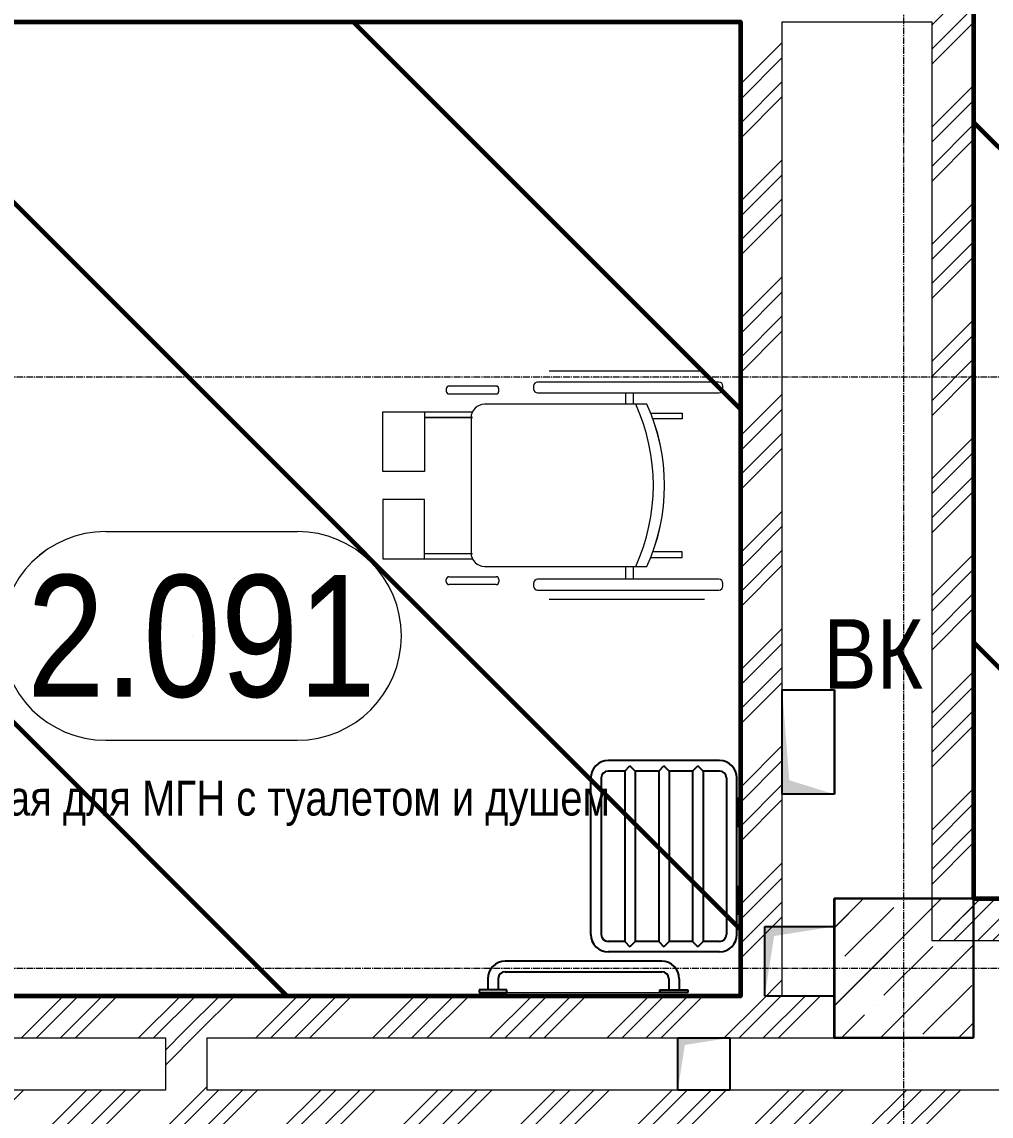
# Model space of a CAD drawing. Header units: millimetres. Extents: x 470010 to 1231400, y -134005 to 421770.
# Drawn here: x 694538 to 697324, y -10836 to -7691 of the extents above; entities that cross this region are included whole.
import ezdxf
from ezdxf.enums import TextEntityAlignment as Align

# ---------------------------------------------------------------- set-up
doc = ezdxf.new("R2010")
doc.units = ezdxf.units.MM
doc.linetypes.add('CENTER2', pattern=[28.575, 19.05, -3.175, 3.175, -3.175])
doc.linetypes.add('HIDDEN2', pattern=[4.7625, 3.175, -1.5875])
doc.layers.get('Defpoints').update_dxf_attribs({"color": 140})
for name, color, linetype, lineweight in [('0) шп потолок', 3, 'Continuous', 60), ('АР_Area', 5, 'Continuous', 5), ('АР_Колонны', 70, 'Continuous', 30), ('АР_Стены ЖБ', 7, 'Continuous', 35), ('АР_Стены кирпич', 32, 'Continuous', 20), ('АР_Штриховка', 8, 'Continuous', 0), ('ВК_Шахты', 5, 'Continuous', 9), ('Сантехника', 4, 'Continuous', 18)]:
    doc.layers.add(name, color=color, linetype=linetype, lineweight=lineweight)
doc.layers.add('АР_Делит', color=120, linetype='Continuous', lineweight=0, plot=False)
doc.layers.add('РД_Оси_100', color=7, linetype='Continuous', lineweight=0, true_color=0x525252)
doc.styles.add('style1', font='ARIALN.TTF')
pattern_1 = [(45, (602274.53, -216024.5), (-168.3798, 168.3798), []), (45, (602386.78, -216024.5), (-168.3798, 168.3798), [])]
pattern_2 = [(45, (602274.53, -216024.5), (-168.3798, 168.3798), []), (45, (602386.78, -216024.5), (-168.3798, 168.3798), [])]
pattern_3 = [(45, (-63444.08, -115658.25), (-168.3798, 168.3798), []), (45, (-63331.83, -115658.25), (-168.3798, 168.3798), [])]
pattern_4 = [(45, (-63444.08, -115658.25), (-168.3798, 168.3798), []), (45, (-63331.83, -115658.25), (-168.3798, 168.3798), [])]

# ---------------------------------------------------------------- blocks, each defined once
blk = doc.blocks.new('СОШ_2200_АР_ОСИ_М100_28.05.24')
at = {"layer": 'АР_Делит', "color": 251, "linetype": 'CENTER2', "true_color": 0x636466}
blk.add_line((-5954.958, 83200), (47367.08, 83200), dxfattribs=at)
at = {"layer": 'РД_Оси_100', "color": 251, "linetype": 'CENTER2', "true_color": 0x636466}
for p, q in [((24200, -6155), (24200, 139938.679)), ((-5954.958, 84900), (119910, 84900))]:
    blk.add_line(p, q, dxfattribs=at)
blk = doc.blocks.new('MOK-МаркаПом_овал_ареал')
for p, q in [((-2.75, 3), (2.75, 3)), ((-2.75, -3), (2.75, -3))]:
    blk.add_line(p, q)
for centre, radius, start, end in [((-2.75, 0), 3, 90, 270), ((2.75, 0), 3, 270, 90), ((-3.75, 0), 3.5, 0, 0.001)]:
    blk.add_arc(centre, radius, start, end)
at = {"color": 0, "style": 'style1'}
blk.add_attdef('АР-ПОМЕЩЕНИЕ:НОМЕР', text='', height=3.5, dxfattribs=at).set_placement((0, 0), align=Align.MIDDLE)
at = {"layer": 'Defpoints', "color": 2, "style": 'style1'}
blk.add_attdef('АР-ПОМЕЩЕНИЕ:НАИМЕНОВАНИЕ', text='', height=1, dxfattribs=at).set_placement((-0.094, -4.814), align=Align.MIDDLE)
blk = doc.blocks.new('A$C9108343f')
at = {"layer": 'АР_Штриховка', "linetype": 'Continuous', "lineweight": 0, "true_color": 0x000000}
h = blk.add_hatch(dxfattribs=at)
h.set_pattern_fill('ANSI32', color=18, scale=25, style=0)
h.set_pattern_definition(pattern_4)
h.paths.add_polyline_path([(31435, 90035), (31555, 90155), (31555, 92675), (31465, 92715), (31435, 92675)], flags=0)
h.paths.add_polyline_path([(31435, 92795), (31465, 92715), (31555, 92675), (31555, 93755), (31435, 93755)], flags=0)
h = blk.add_hatch(dxfattribs=at)
h.set_pattern_fill('ANSI32', color=18, scale=25, style=0)
h.set_pattern_definition([(45, (-63444.08, -115658.25), (-168.3798, 168.3798), []), (45, (-63331.83, -115658.25), (-168.3798, 168.3798), [])])
h.paths.add_polyline_path([(30885, 89875), (30965, 89845), (31005, 89875), (31005, 92675), (30965, 92705), (30885, 92675)], flags=0)
h = blk.add_hatch(dxfattribs=at)
h.set_pattern_fill('ANSI32', color=18, scale=25, style=0)
h.set_pattern_definition(pattern_3)
h.paths.add_polyline_path([(34555, 90035), (34555, 90155), (34355, 90155), (34275, 90125), (34235, 90035)], flags=0)
h.paths.add_polyline_path([(34235, 90035), (34275, 90125), (34235, 90155), (31965, 90155), (31925, 90065), (31965, 90035)], flags=0)
h.paths.add_polyline_path([(31845, 90035), (31925, 90065), (31965, 90155), (31555, 90155), (31435, 90035)], flags=0)
h = blk.add_hatch(dxfattribs=at)
h.set_pattern_fill('ANSI32', color=18, scale=25, style=0)
h.set_pattern_definition(pattern_3)
h.paths.add_polyline_path([(31155, 89755), (31155, 89875), (31005, 89875), (30965, 89845), (31005, 89755)], flags=0)
h.paths.add_polyline_path([(31005, 89755), (30965, 89845), (30885, 89875), (29351.9, 89875), (29311.9, 89785), (29351.9, 89755)], flags=0)
h.paths.add_polyline_path([(29231.9, 89755), (29311.9, 89785), (29351.9, 89875), (27075, 89875), (27075, 89755)], flags=0)
h = blk.add_hatch(dxfattribs=at)
h.set_pattern_fill('ANSI32', color=18, scale=25, style=0)
h.set_pattern_definition(pattern_4)
h.paths.add_polyline_path([(29231.9, 89605), (29311.9, 89575), (29351.9, 89605), (29351.9, 89755), (29311.9, 89785), (29231.9, 89755)], flags=0)
h = blk.add_hatch(dxfattribs=at)
h.set_pattern_fill('ANSI32', color=18, scale=25, angle=360, style=0)
h.set_pattern_definition(pattern_3)
h.paths.add_polyline_path([(31575, 89485), (31695, 89605), (29351.9, 89605), (29311.9, 89575), (29351.9, 89485)], flags=0)
h.paths.add_polyline_path([(29351.9, 89485), (29311.9, 89575), (29231.9, 89605), (27075, 89605), (27075, 89485)], flags=0)
at = {"color": 18, "linetype": 'Continuous', "true_color": 0x000000}
for p, q in [((31005, 90455), (31005, 90755)), ((31005, 90755), (31155, 90755)), ((31005, 90455), (31005, 90755)), ((31005, 90755), (31155, 90755)), ((31155, 90755), (31155, 90455)), ((31155, 90755), (31155, 90455)), ((31155, 90455), (31005, 90455)), ((31155, 90455), (31005, 90455)), ((30954.9, 89875), (30954.9, 90075)), ((30954.9, 90075), (31154.9, 90075)), ((30954.9, 89875), (30954.9, 90075)), ((30954.9, 90075), (31154.9, 90075)), ((31154.9, 90075), (31154.9, 89875)), ((31154.9, 90075), (31154.9, 89875)), ((31154.9, 89875), (30954.9, 89875)), ((31154.9, 89875), (30954.9, 89875)), ((30705, 89605), (30705, 89755)), ((30705, 89755), (30855, 89755)), ((30705, 89605), (30705, 89755)), ((30705, 89755), (30855, 89755)), ((30855, 89755), (30855, 89605)), ((30855, 89755), (30855, 89605)), ((30855, 89605), (30705, 89605)), ((30855, 89605), (30705, 89605))]:
    blk.add_line(p, q, dxfattribs=at)
at = {"color": 18, "true_color": 0x000000}
for p, q in [((30825, 90551.8), (30505, 90551.8)), ((30825, 90551.8), (30505, 90551.8)), ((30552.5, 90521.8), (30505, 90521.8)), ((30552.5, 90521.8), (30505, 90521.8)), ((30552.5, 90521.8), (30567.5, 90536.8)), ((30552.5, 90521.8), (30567.5, 90536.8)), ((30552.5, 90521.8), (30552.5, 90031.8)), ((30552.5, 90521.8), (30552.5, 90031.8)), ((30582.5, 90521.8), (30567.5, 90536.8)), ((30582.5, 90521.8), (30567.5, 90536.8)), ((30650, 90521.8), (30582.5, 90521.8)), ((30582.5, 90521.8), (30582.5, 90031.8)), ((30650, 90521.8), (30582.5, 90521.8)), ((30582.5, 90521.8), (30582.5, 90031.8)), ((30650, 90521.8), (30665, 90536.8)), ((30650, 90521.8), (30665, 90536.8)), ((30650, 90521.8), (30650, 90031.8)), ((30650, 90521.8), (30650, 90031.8)), ((30680, 90521.8), (30665, 90536.8)), ((30680, 90521.8), (30665, 90536.8)), ((30747.5, 90521.8), (30680, 90521.8)), ((30680, 90521.8), (30680, 90031.8)), ((30747.5, 90521.8), (30680, 90521.8)), ((30680, 90521.8), (30680, 90031.8)), ((30747.5, 90521.8), (30762.5, 90536.8)), ((30747.5, 90521.8), (30762.5, 90536.8)), ((30747.5, 90521.8), (30747.5, 90031.8)), ((30747.5, 90521.8), (30747.5, 90031.8)), ((30777.5, 90521.8), (30762.5, 90536.8)), ((30777.5, 90521.8), (30762.5, 90536.8)), ((30825, 90521.8), (30777.5, 90521.8)), ((30777.5, 90521.8), (30777.5, 90031.8)), ((30825, 90521.8), (30777.5, 90521.8)), ((30777.5, 90521.8), (30777.5, 90031.8)), ((30455, 90051.8), (30455, 90501.8)), ((30455, 90051.8), (30455, 90501.8)), ((30485, 90501.8), (30485, 90051.8)), ((30485, 90501.8), (30485, 90051.8)), ((30845, 90501.8), (30845, 90051.8)), ((30845, 90501.8), (30845, 90051.8)), ((30875, 90051.8), (30875, 90501.8)), ((30875, 90051.8), (30875, 90501.8)), ((30552.5, 90031.8), (30505, 90031.8)), ((30552.5, 90031.8), (30505, 90031.8)), ((30552.5, 90031.8), (30567.5, 90016.8)), ((30552.5, 90031.8), (30567.5, 90016.8)), ((30582.5, 90031.8), (30567.5, 90016.8)), ((30582.5, 90031.8), (30567.5, 90016.8)), ((30650, 90031.8), (30582.5, 90031.8)), ((30650, 90031.8), (30582.5, 90031.8)), ((30650, 90031.8), (30665, 90016.8)), ((30650, 90031.8), (30665, 90016.8)), ((30680, 90031.8), (30665, 90016.8)), ((30680, 90031.8), (30665, 90016.8)), ((30747.5, 90031.8), (30680, 90031.8)), ((30747.5, 90031.8), (30680, 90031.8)), ((30747.5, 90031.8), (30762.5, 90016.8)), ((30747.5, 90031.8), (30762.5, 90016.8)), ((30777.5, 90031.8), (30762.5, 90016.8)), ((30777.5, 90031.8), (30762.5, 90016.8)), ((30825, 90031.8), (30777.5, 90031.8)), ((30825, 90031.8), (30777.5, 90031.8)), ((30825, 90001.8), (30505, 90001.8)), ((30825, 90001.8), (30505, 90001.8)), ((30658.8, 89975), (30208.8, 89975)), ((30658.8, 89975), (30208.8, 89975)), ((30158.8, 89925), (30158.8, 89892.5)), ((30158.8, 89925), (30158.8, 89892.5)), ((30188.8, 89925), (30188.8, 89892.5)), ((30188.8, 89925), (30188.8, 89892.5)), ((30208.8, 89945), (30658.8, 89945)), ((30208.8, 89945), (30658.8, 89945)), ((30678.8, 89925), (30678.8, 89892.5)), ((30678.8, 89925), (30678.8, 89892.5)), ((30708.8, 89925), (30708.8, 89892.5)), ((30708.8, 89925), (30708.8, 89892.5))]:
    blk.add_line(p, q, dxfattribs=at)
at = {"color": 18, "ltscale": 25, "true_color": 0x000000}
for p, q in [((30885, 90443.3), (30877.5, 90443.3)), ((30877.5, 90443.3), (30877.5, 90363.3)), ((30885, 90443.3), (30877.5, 90443.3)), ((30877.5, 90443.3), (30877.5, 90363.3)), ((30885, 90363.3), (30885, 90443.3)), ((30885, 90363.3), (30885, 90443.3)), ((30877.5, 90363.3), (30885, 90363.3)), ((30877.5, 90363.3), (30885, 90363.3)), ((30877.5, 90110.4), (30877.5, 90190.4)), ((30877.5, 90190.4), (30885, 90190.4)), ((30877.5, 90110.4), (30877.5, 90190.4)), ((30877.5, 90190.4), (30885, 90190.4)), ((30885, 90190.4), (30885, 90110.4)), ((30885, 90190.4), (30885, 90110.4)), ((30885, 90110.4), (30877.5, 90110.4)), ((30885, 90110.4), (30877.5, 90110.4)), ((30133.8, 89892.5), (30133.8, 89885)), ((30213.8, 89892.5), (30133.8, 89892.5)), ((30133.8, 89892.5), (30133.8, 89885)), ((30213.8, 89892.5), (30133.8, 89892.5)), ((30133.8, 89885), (30213.8, 89885)), ((30133.8, 89885), (30213.8, 89885)), ((30213.8, 89885), (30213.8, 89892.5)), ((30213.8, 89885), (30213.8, 89892.5)), ((30653.8, 89885), (30653.8, 89892.5)), ((30653.8, 89892.5), (30733.8, 89892.5)), ((30653.8, 89885), (30653.8, 89892.5)), ((30653.8, 89892.5), (30733.8, 89892.5)), ((30733.8, 89885), (30653.8, 89885)), ((30733.8, 89885), (30653.8, 89885)), ((30733.8, 89892.5), (30733.8, 89885)), ((30733.8, 89892.5), (30733.8, 89885))]:
    blk.add_line(p, q, dxfattribs=at)
at = {"color": 18, "true_color": 0x000000}
for centre, radius, start, end in [((30505, 90501.8), 50, 90, 180), ((30505, 90501.8), 50, 90, 180), ((30825, 90501.8), 50, 0, 90), ((30825, 90501.8), 50, 0, 90), ((30505, 90501.8), 20, 90, 180), ((30505, 90501.8), 20, 90, 180), ((30825, 90501.8), 20, 0, 90), ((30825, 90501.8), 20, 0, 90), ((30505, 90051.8), 50, 180, 270), ((30505, 90051.8), 50, 180, 270), ((30505, 90051.8), 20, 180, 270), ((30505, 90051.8), 20, 180, 270), ((30825, 90051.8), 50, 270, 0), ((30825, 90051.8), 20, 270, 0), ((30825, 90051.8), 50, 270, 0), ((30825, 90051.8), 20, 270, 0), ((30208.8, 89925), 50, 90, 180), ((30208.8, 89925), 50, 90, 180), ((30658.8, 89925), 50, 0, 90), ((30658.8, 89925), 50, 0, 90), ((30208.8, 89925), 20, 90, 180), ((30208.8, 89925), 20, 90, 180), ((30658.8, 89925), 20, 0, 90), ((30658.8, 89925), 20, 0, 90)]:
    blk.add_arc(centre, radius, start, end, dxfattribs=at)
at = {"color": 18, "linetype": 'Continuous', "true_color": 0x000000}
for points in [[(31155, 90455), (31005, 90455), (31025.4, 90495.4), (31005, 90755)], [(31155, 90455), (31005, 90455), (31025.4, 90495.4), (31005, 90755)], [(30954.9, 89875), (30954.9, 90075), (30981.9, 90047.7), (31154.9, 90075)], [(30954.9, 89875), (30954.9, 90075), (30981.9, 90047.7), (31154.9, 90075)], [(30705, 89605), (30705, 89755), (30725.2, 89734.5), (30855, 89755)], [(30705, 89605), (30705, 89755), (30725.2, 89734.5), (30855, 89755)]]:
    blk.add_solid(points, dxfattribs=at)
at = {"layer": '0) шп потолок'}
blk.add_lwpolyline([(31555, 95155), (31555, 90155), (34235, 90155), (34235, 93175), (34655, 93175), (34655, 93755), (34555, 93755), (34565, 94155), (34955, 94155), (34955, 94075), (37375, 94075), (37375, 93355), (37705, 93355), (37705, 93235)], dxfattribs=at)
blk.add_lwpolyline([(27075, 92675), (30885, 92675), (30885, 89875), (27075, 89875)], close=True, dxfattribs=at)
at = {"layer": 'АР_Делит', "color": 18, "ltscale": 25, "true_color": 0x000000}
blk.add_line((30133.8, 89885), (30733.8, 89885), dxfattribs=at)
blk.add_line((30133.8, 89885), (30733.8, 89885), dxfattribs=at)
at = {"layer": 'АР_Колонны', "color": 18, "linetype": 'HIDDEN2', "lineweight": 25, "true_color": 0x000000}
for p, q in [((31155, 90155), (31555, 90155)), ((31155, 89755), (31155, 90155)), ((31555, 90155), (31555, 89755)), ((31555, 89755), (31155, 89755))]:
    blk.add_line(p, q, dxfattribs=at)
at = {"layer": 'АР_Колонны', "color": 18, "linetype": 'Continuous', "lineweight": 15, "true_color": 0x000000}
for p, q in [((31555, 90155), (31155, 90155)), ((31155, 90155), (31155, 89755)), ((31555, 90155), (31155, 90155)), ((31155, 90155), (31155, 89755)), ((31555, 89755), (31555, 90155)), ((31555, 89755), (31555, 90155)), ((31155, 89755), (31555, 89755)), ((31155, 89755), (31555, 89755))]:
    blk.add_line(p, q, dxfattribs=at)
at = {"layer": 'АР_Стены ЖБ', "color": 18, "linetype": 'Continuous', "lineweight": 30, "true_color": 0x000000}
for p, q in [((31555, 90155), (31155, 90155)), ((31155, 90155), (31155, 89755)), ((31555, 89755), (31555, 90155)), ((31155, 89755), (31555, 89755))]:
    blk.add_line(p, q, dxfattribs=at)
at = {"layer": 'АР_Стены кирпич', "color": 18, "linetype": 'Continuous', "lineweight": 20, "true_color": 0x000000}
for p, q in [((31555, 92675), (31555, 93755)), ((27075, 92675), (30885, 92675)), ((30885, 92675), (30885, 89875)), ((31005, 92675), (31435, 92675)), ((31005, 89875), (31005, 92675)), ((31435, 92675), (31435, 90035)), ((31555, 90155), (31555, 92675)), ((31965, 90155), (31555, 90155)), ((31435, 90035), (31845, 90035)), ((29351.9, 89875), (27075, 89875)), ((30885, 89875), (29351.9, 89875)), ((31155, 89875), (31005, 89875)), ((31155, 89755), (31155, 89875)), ((27075, 89755), (29231.9, 89755)), ((29231.9, 89755), (29231.9, 89605)), ((29351.9, 89755), (31005, 89755)), ((29351.9, 89605), (29351.9, 89755)), ((31005, 89755), (31155, 89755)), ((29231.9, 89605), (27075, 89605)), ((31695, 89605), (29351.9, 89605))]:
    blk.add_line(p, q, dxfattribs=at)
at = {"layer": 'АР_Штриховка', "color": 18, "linetype": 'Continuous', "lineweight": 5, "true_color": 0x000000}
for p, q in [((31155, 90071.5), (31238.5, 90155)), ((31155, 89847), (31463, 90155)), ((31185.4, 89989.6), (31325.7, 90129.9)), ((31494.1, 90073.8), (31555, 90134.7)), ((31466, 90045.7), (31466, 90045.7)), ((31287.5, 89755), (31555, 90022.4)), ((31297.6, 89877.4), (31437.9, 90017.7)), ((31157.3, 89961.6), (31157.3, 89961.6)), ((31409.9, 89765.1), (31550.2, 89905.4)), ((31175.3, 89755), (31241.5, 89821.2)), ((31269.6, 89849.3), (31269.6, 89849.3)), ((31512, 89755), (31555, 89797.9))]:
    blk.add_line(p, q, dxfattribs=at)
at = {"layer": 'Сантехника', "color": 18, "lineweight": 0, "true_color": 0x000000}
for p, q in [((30781.9, 91671.3), (30334.8, 91671.3)), ((30039.1, 91620.3), (30039.1, 91613.4)), ((30182.6, 91628.1), (30046.9, 91628.1)), ((30190.4, 91613.4), (30190.4, 91620.3)), ((30290.3, 91628.1), (30290.3, 91620.3)), ((30823.1, 91639.8), (30301.9, 91639.8)), ((30834.8, 91620.3), (30834.8, 91628.1)), ((30046.9, 91605.6), (30182.6, 91605.6)), ((30301.9, 91608.7), (30823.1, 91608.7)), ((30554.4, 91608.7), (30554.4, 91575.8)), ((30576.7, 91608.7), (30576.7, 91575.8)), ((29856.5, 91383.1), (29856.5, 91553.9)), ((29856.5, 91553.9), (29976.4, 91553.9)), ((29976.4, 91553.9), (30114.4, 91553.9)), ((29976.4, 91553.9), (29976.4, 91383.1)), ((30616.1, 91575.8), (30149.4, 91575.8)), ((29976.4, 91538.4), (30114.4, 91538.4)), ((30110.5, 91536.9), (30110.5, 91148.9)), ((30627, 91550.4), (30717.1, 91550.4)), ((30717.1, 91534.3), (30633.1, 91534.3)), ((30717.1, 91550.4), (30717.1, 91534.3)), ((29976.4, 91383.1), (29856.5, 91383.1)), ((29856.5, 91302.7), (29856.5, 91131.9)), ((29976.4, 91302.7), (29856.5, 91302.7)), ((29976.4, 91131.9), (29976.4, 91302.7)), ((29976.4, 91147.4), (30114.4, 91147.4)), ((30717.1, 91151.5), (30633.1, 91151.5)), ((30717.1, 91135.4), (30717.1, 91151.5)), ((29856.5, 91131.9), (29976.4, 91131.9)), ((29976.4, 91131.9), (30114.4, 91131.9)), ((30627, 91135.4), (30717.1, 91135.4)), ((30046.9, 91080.2), (30182.6, 91080.2)), ((30149.4, 91110), (30616.1, 91110)), ((30554.4, 91110), (30554.4, 91073)), ((30576.7, 91110), (30576.7, 91073)), ((30039.1, 91065.5), (30039.1, 91072.4)), ((30182.6, 91057.7), (30046.9, 91057.7)), ((30190.4, 91072.4), (30190.4, 91065.5)), ((30290.3, 91061.3), (30290.3, 91053.5)), ((30823.1, 91073), (30301.9, 91073)), ((30834.8, 91053.5), (30834.8, 91061.3)), ((30301.9, 91041.8), (30823.1, 91041.8)), ((30781.9, 91014.5), (30334.8, 91014.5))]:
    blk.add_line(p, q, dxfattribs=at)
for centre, radius, start, end in [((30046.9, 91620.3), 7.78, 90, 180), ((30182.6, 91620.3), 7.78, 360, 90), ((30301.9, 91628.1), 11.7, 90, 180), ((30301.9, 91620.3), 11.7, 180, 270), ((30823.1, 91628.1), 11.7, 0, 90), ((30823.1, 91620.3), 11.7, 270, 0), ((30046.9, 91613.4), 7.78, 180, 270), ((30182.6, 91613.4), 7.78, 270, 360), ((30149.4, 91536.9), 38.9, 90, 180), ((30074.3, 91342.9), 560.4, 335.4425, 24.5575), ((30106.5, 91342.9), 560.4, 335.4425, 24.5575), ((30149.4, 91148.9), 38.9, 180, 270), ((30046.9, 91072.4), 7.78, 90, 180), ((30182.6, 91072.4), 7.78, 0, 90), ((30046.9, 91065.5), 7.78, 180, 270), ((30182.6, 91065.5), 7.78, 270, 0), ((30301.9, 91061.3), 11.7, 90, 180), ((30301.9, 91053.5), 11.7, 180, 270), ((30823.1, 91061.3), 11.7, 0, 90), ((30823.1, 91053.5), 11.7, 270, 0)]:
    blk.add_arc(centre, radius, start, end, dxfattribs=at)
at = {"layer": 'АР_Area', "color": 18, "linetype": 'Continuous', "lineweight": 15, "true_color": 0x000000, "xscale": 100, "yscale": 100, "zscale": 100}
blk.add_blockref('MOK-МаркаПом_овал_ареал', (29335.3, 90910.3), dxfattribs=at).add_auto_attribs({'АР-ПОМЕЩЕНИЕ:НОМЕР': '2.091', 'АР-ПОМЕЩЕНИЕ:НАИМЕНОВАНИЕ': 'Раздевальная для МГН с туалетом и душем'})
at = {"layer": 'РД_Оси_100'}
blk.add_blockref('СОШ_2200_АР_ОСИ_М100_28.05.24', (7155, 6755), dxfattribs=at)
at = {"layer": 'Defpoints', "color": 18, "true_color": 0x000000, "style": 'style1'}
for p in [(143949.3, 316089.1), (143975, 281639.5), (143890.4, 273244.7), (143840, 264276.8), (143967.8, 254892.4), (12252, 104178.1), (12382.6, 96023.1)]:
    blk.add_attdef('АР-ПОМЕЩЕНИЕ:НАИМЕНОВАНИЕ', text='', height=100, dxfattribs=at).set_placement(p, align=Align.MIDDLE)
at = {"layer": 'Defpoints', "color": 18, "true_color": 0x000000, "style": 'style1', "flags": 8}
for p in [(143951.3, 279099.1), (143848.3, 269251.1), (143875.3, 260094.2), (144049.7, 250824.7), (163419.3, 238153.4), (155897.5, 237966), (183037.2, 237966), (143342.9, 237876.2)]:
    blk.add_attdef('АР-ПОМЕЩЕНИЕ:НАИМЕНОВАНИЕ', text='', height=100, dxfattribs=at).set_placement(p, align=Align.MIDDLE)
at = {"layer": 'ВК_Шахты', "color": 18, "true_color": 0x000000, "style": 'style1'}
blk.add_text('ВК', height=200, dxfattribs=at).set_placement((31123.8, 90758.3))

msp = doc.modelspace()

# ---------------------------------------------------------------- hatches: boundary and pattern name
at = {"layer": '0) шп потолок', "true_color": 0xf26722}
h = msp.add_hatch(dxfattribs=at)
h.set_pattern_fill('ANSI31', color=30, scale=333, angle=90)
h.paths.add_polyline_path([(699953.57, -7191.242), (700373.57, -7191.242), (700373.57, -6611.242), (700273.57, -6611.242), (700273.57, -6211.242), (700473.57, -6211.242), (700473.57, -5211.242), (697273.57, -5211.242), (697273.57, -10211.242), (699953.57, -10211.242)])
h = msp.add_hatch(dxfattribs=at)
h.set_pattern_fill('ANSI31', color=30, scale=333, angle=90)
h.paths.add_polyline_path([(696603.57, -7691.242), (692793.57, -7691.242), (692793.57, -10491.242), (696603.57, -10491.242)])
h.paths.add_polyline_path([(693523.326, -7859.049, -1), (693494.44, -7859.049, -1)], flags=16)
at = {"layer": 'АР_Штриховка', "linetype": 'Continuous', "lineweight": 0, "true_color": 0x000000}
h = msp.add_hatch(dxfattribs=at)
h.set_pattern_fill('ANSI32', color=18, scale=25, style=0)
h.set_pattern_definition(pattern_2)
h.paths.add_polyline_path([(697153.57, -10331.242), (697273.57, -10211.242), (697273.57, -7691.242), (697183.57, -7651.242), (697153.57, -7691.242)], flags=0)
h.paths.add_polyline_path([(697153.57, -7571.242), (697183.57, -7651.242), (697273.57, -7691.242), (697273.57, -6611.242), (697153.57, -6611.242)], flags=0)
h = msp.add_hatch(dxfattribs=at)
h.set_pattern_fill('ANSI32', color=18, scale=25, style=0)
h.set_pattern_definition([(45, (602274.53, -216024.5), (-168.3798, 168.3798), []), (45, (602386.78, -216024.5), (-168.3798, 168.3798), [])])
h.paths.add_polyline_path([(696603.57, -10491.242), (696683.57, -10521.242), (696723.57, -10491.242), (696723.57, -7691.242), (696683.57, -7661.242), (696603.57, -7691.242)], flags=0)
h = msp.add_hatch(dxfattribs=at)
h.set_pattern_fill('ANSI32', color=18, scale=25, style=0)
h.set_pattern_definition(pattern_1)
h.paths.add_polyline_path([(700273.57, -10331.242), (700273.57, -10211.242), (700073.57, -10211.242), (699993.57, -10241.242), (699953.57, -10331.242)], flags=0)
h.paths.add_polyline_path([(699953.57, -10331.242), (699993.57, -10241.242), (699953.57, -10211.242), (697683.57, -10211.242), (697643.57, -10301.242), (697683.57, -10331.242)], flags=0)
h.paths.add_polyline_path([(697563.57, -10331.242), (697643.57, -10301.242), (697683.57, -10211.242), (697273.57, -10211.242), (697153.57, -10331.242)], flags=0)
h = msp.add_hatch(dxfattribs=at)
h.set_pattern_fill('ANSI32', color=18, scale=25, style=0)
h.set_pattern_definition(pattern_1)
h.paths.add_polyline_path([(696873.57, -10611.242), (696873.57, -10491.242), (696723.57, -10491.242), (696683.57, -10521.242), (696723.57, -10611.242)], flags=0)
h.paths.add_polyline_path([(696723.57, -10611.242), (696683.57, -10521.242), (696603.57, -10491.242), (695070.463, -10491.242), (695030.463, -10581.242), (695070.463, -10611.242)], flags=0)
h.paths.add_polyline_path([(694950.463, -10611.242), (695030.463, -10581.242), (695070.463, -10491.242), (692793.57, -10491.242), (692793.57, -10611.242)], flags=0)
h = msp.add_hatch(dxfattribs=at)
h.set_pattern_fill('ANSI32', color=18, scale=25, style=0)
h.set_pattern_definition(pattern_2)
h.paths.add_polyline_path([(694950.463, -10761.242), (695030.463, -10791.242), (695070.463, -10761.242), (695070.463, -10611.242), (695030.463, -10581.242), (694950.463, -10611.242)], flags=0)
h = msp.add_hatch(dxfattribs=at)
h.set_pattern_fill('ANSI32', color=18, scale=25, angle=360, style=0)
h.set_pattern_definition(pattern_1)
h.paths.add_polyline_path([(697293.57, -10881.242), (697413.57, -10761.242), (695070.463, -10761.242), (695030.463, -10791.242), (695070.463, -10881.242)], flags=0)
h.paths.add_polyline_path([(695070.463, -10881.242), (695030.463, -10791.242), (694950.463, -10761.242), (692793.57, -10761.242), (692793.57, -10881.242)], flags=0)

# ---------------------------------------------------------------- linework, layer by layer
at = {"color": 18, "linetype": 'Continuous', "true_color": 0x000000}
for p, q in [((696723.57, -9911.242), (696723.57, -9611.242)), ((696723.57, -9611.242), (696873.57, -9611.242)), ((696723.57, -9911.242), (696723.57, -9611.242)), ((696723.57, -9611.242), (696873.57, -9611.242)), ((696873.57, -9611.242), (696873.57, -9911.242)), ((696873.57, -9611.242), (696873.57, -9911.242)), ((696873.57, -9911.242), (696723.57, -9911.242)), ((696873.57, -9911.242), (696723.57, -9911.242)), ((696673.553, -10491.242), (696673.553, -10291.242)), ((696673.553, -10291.242), (696873.553, -10291.242)), ((696673.553, -10491.242), (696673.553, -10291.242)), ((696673.553, -10291.242), (696873.553, -10291.242)), ((696873.553, -10291.242), (696873.553, -10491.242)), ((696873.553, -10291.242), (696873.553, -10491.242)), ((696873.553, -10491.242), (696673.553, -10491.242)), ((696873.553, -10491.242), (696673.553, -10491.242)), ((696423.57, -10761.242), (696423.57, -10611.242)), ((696423.57, -10611.242), (696573.57, -10611.242)), ((696423.57, -10761.242), (696423.57, -10611.242)), ((696423.57, -10611.242), (696573.57, -10611.242)), ((696573.57, -10611.242), (696573.57, -10761.242)), ((696573.57, -10611.242), (696573.57, -10761.242)), ((696573.57, -10761.242), (696423.57, -10761.242)), ((696573.57, -10761.242), (696423.57, -10761.242))]:
    msp.add_line(p, q, dxfattribs=at)
at = {"color": 18, "true_color": 0x000000}
for p, q in [((696543.57, -9814.414), (696223.57, -9814.414)), ((696543.57, -9814.414), (696223.57, -9814.414)), ((696271.07, -9844.414), (696286.07, -9829.414)), ((696271.07, -9844.414), (696286.07, -9829.414)), ((696301.07, -9844.414), (696286.07, -9829.414)), ((696301.07, -9844.414), (696286.07, -9829.414)), ((696368.57, -9844.414), (696383.57, -9829.414)), ((696368.57, -9844.414), (696383.57, -9829.414)), ((696398.57, -9844.414), (696383.57, -9829.414)), ((696398.57, -9844.414), (696383.57, -9829.414)), ((696466.07, -9844.414), (696481.07, -9829.414)), ((696466.07, -9844.414), (696481.07, -9829.414)), ((696496.07, -9844.414), (696481.07, -9829.414)), ((696496.07, -9844.414), (696481.07, -9829.414)), ((696173.57, -10314.414), (696173.57, -9864.414)), ((696173.57, -10314.414), (696173.57, -9864.414)), ((696203.57, -9864.414), (696203.57, -10314.414)), ((696203.57, -9864.414), (696203.57, -10314.414)), ((696271.07, -9844.414), (696223.57, -9844.414)), ((696271.07, -9844.414), (696223.57, -9844.414)), ((696271.07, -9844.414), (696271.07, -10334.414)), ((696271.07, -9844.414), (696271.07, -10334.414)), ((696368.57, -9844.414), (696301.07, -9844.414)), ((696301.07, -9844.414), (696301.07, -10334.414)), ((696368.57, -9844.414), (696301.07, -9844.414)), ((696301.07, -9844.414), (696301.07, -10334.414)), ((696368.57, -9844.414), (696368.57, -10334.414)), ((696368.57, -9844.414), (696368.57, -10334.414)), ((696466.07, -9844.414), (696398.57, -9844.414)), ((696398.57, -9844.414), (696398.57, -10334.414)), ((696466.07, -9844.414), (696398.57, -9844.414)), ((696398.57, -9844.414), (696398.57, -10334.414)), ((696466.07, -9844.414), (696466.07, -10334.414)), ((696466.07, -9844.414), (696466.07, -10334.414)), ((696543.57, -9844.414), (696496.07, -9844.414)), ((696496.07, -9844.414), (696496.07, -10334.414)), ((696543.57, -9844.414), (696496.07, -9844.414)), ((696496.07, -9844.414), (696496.07, -10334.414)), ((696563.57, -9864.414), (696563.57, -10314.414)), ((696563.57, -9864.414), (696563.57, -10314.414)), ((696593.57, -10314.414), (696593.57, -9864.414)), ((696593.57, -10314.414), (696593.57, -9864.414)), ((696271.07, -10334.414), (696223.57, -10334.414)), ((696271.07, -10334.414), (696223.57, -10334.414)), ((696271.07, -10334.414), (696286.07, -10349.414)), ((696271.07, -10334.414), (696286.07, -10349.414)), ((696301.07, -10334.414), (696286.07, -10349.414)), ((696301.07, -10334.414), (696286.07, -10349.414)), ((696368.57, -10334.414), (696301.07, -10334.414)), ((696368.57, -10334.414), (696301.07, -10334.414)), ((696368.57, -10334.414), (696383.57, -10349.414)), ((696368.57, -10334.414), (696383.57, -10349.414)), ((696398.57, -10334.414), (696383.57, -10349.414)), ((696398.57, -10334.414), (696383.57, -10349.414)), ((696466.07, -10334.414), (696398.57, -10334.414)), ((696466.07, -10334.414), (696398.57, -10334.414)), ((696466.07, -10334.414), (696481.07, -10349.414)), ((696466.07, -10334.414), (696481.07, -10349.414)), ((696496.07, -10334.414), (696481.07, -10349.414)), ((696496.07, -10334.414), (696481.07, -10349.414)), ((696543.57, -10334.414), (696496.07, -10334.414)), ((696543.57, -10334.414), (696496.07, -10334.414)), ((696543.57, -10364.414), (696223.57, -10364.414)), ((696543.57, -10364.414), (696223.57, -10364.414)), ((696377.366, -10391.242), (695927.366, -10391.242)), ((696377.366, -10391.242), (695927.366, -10391.242)), ((695877.366, -10441.242), (695877.366, -10473.742)), ((695877.366, -10441.242), (695877.366, -10473.742)), ((695907.366, -10441.242), (695907.366, -10473.742)), ((695907.366, -10441.242), (695907.366, -10473.742)), ((695927.366, -10421.242), (696377.366, -10421.242)), ((695927.366, -10421.242), (696377.366, -10421.242)), ((696397.366, -10441.242), (696397.366, -10473.742)), ((696397.366, -10441.242), (696397.366, -10473.742)), ((696427.366, -10441.242), (696427.366, -10473.742)), ((696427.366, -10441.242), (696427.366, -10473.742))]:
    msp.add_line(p, q, dxfattribs=at)
at = {"color": 18, "ltscale": 25, "true_color": 0x000000}
for p, q in [((696603.57, -9922.953), (696596.07, -9922.953)), ((696596.07, -9922.953), (696596.07, -10002.953)), ((696603.57, -9922.953), (696596.07, -9922.953)), ((696596.07, -9922.953), (696596.07, -10002.953)), ((696603.57, -10002.953), (696603.57, -9922.953)), ((696603.57, -10002.953), (696603.57, -9922.953)), ((696596.07, -10002.953), (696603.57, -10002.953)), ((696596.07, -10002.953), (696603.57, -10002.953)), ((696596.07, -10255.874), (696596.07, -10175.874)), ((696596.07, -10175.874), (696603.57, -10175.874)), ((696596.07, -10255.874), (696596.07, -10175.874)), ((696596.07, -10175.874), (696603.57, -10175.874)), ((696603.57, -10175.874), (696603.57, -10255.874)), ((696603.57, -10175.874), (696603.57, -10255.874)), ((696603.57, -10255.874), (696596.07, -10255.874)), ((696603.57, -10255.874), (696596.07, -10255.874)), ((695852.366, -10473.742), (695852.366, -10481.242)), ((695932.366, -10473.742), (695852.366, -10473.742)), ((695852.366, -10473.742), (695852.366, -10481.242)), ((695932.366, -10473.742), (695852.366, -10473.742)), ((695852.366, -10481.242), (695932.366, -10481.242)), ((695852.366, -10481.242), (695932.366, -10481.242)), ((695932.366, -10481.242), (695932.366, -10473.742)), ((695932.366, -10481.242), (695932.366, -10473.742)), ((696372.366, -10481.242), (696372.366, -10473.742)), ((696372.366, -10473.742), (696452.366, -10473.742)), ((696372.366, -10481.242), (696372.366, -10473.742)), ((696372.366, -10473.742), (696452.366, -10473.742)), ((696452.366, -10481.242), (696372.366, -10481.242)), ((696452.366, -10481.242), (696372.366, -10481.242)), ((696452.366, -10473.742), (696452.366, -10481.242)), ((696452.366, -10473.742), (696452.366, -10481.242))]:
    msp.add_line(p, q, dxfattribs=at)
at = {"color": 18, "true_color": 0x000000}
for centre, radius, start, end in [((696223.57, -9864.414), 50, 90, 180), ((696223.57, -9864.414), 50, 90, 180), ((696543.57, -9864.414), 50, 0, 90), ((696543.57, -9864.414), 50, 0, 90), ((696223.57, -9864.414), 20, 90, 180), ((696223.57, -9864.414), 20, 90, 180), ((696543.57, -9864.414), 20, 0, 90), ((696543.57, -9864.414), 20, 0, 90), ((696223.57, -10314.414), 50, 180, 270), ((696223.57, -10314.414), 50, 180, 270), ((696223.57, -10314.414), 20, 180, 270), ((696223.57, -10314.414), 20, 180, 270), ((696543.57, -10314.414), 50, 270, 0), ((696543.57, -10314.414), 20, 270, 0), ((696543.57, -10314.414), 50, 270, 0), ((696543.57, -10314.414), 20, 270, 0), ((695927.366, -10441.242), 50, 90, 180), ((695927.366, -10441.242), 50, 90, 180), ((696377.366, -10441.242), 50, 0, 90), ((696377.366, -10441.242), 50, 0, 90), ((695927.366, -10441.242), 20, 90, 180), ((695927.366, -10441.242), 20, 90, 180), ((696377.366, -10441.242), 20, 0, 90), ((696377.366, -10441.242), 20, 0, 90)]:
    msp.add_arc(centre, radius, start, end, dxfattribs=at)
at = {"color": 18, "linetype": 'Continuous', "true_color": 0x000000}
for points in [[(696873.57, -9911.242), (696723.57, -9911.242), (696744.056, -9870.848), (696723.57, -9611.242)], [(696873.57, -9911.242), (696723.57, -9911.242), (696744.056, -9870.848), (696723.57, -9611.242)], [(696673.553, -10491.242), (696673.553, -10291.242), (696700.483, -10318.558), (696873.553, -10291.242)], [(696673.553, -10491.242), (696673.553, -10291.242), (696700.483, -10318.558), (696873.553, -10291.242)], [(696423.57, -10761.242), (696423.57, -10611.242), (696443.767, -10631.729), (696573.57, -10611.242)], [(696423.57, -10761.242), (696423.57, -10611.242), (696443.767, -10631.729), (696573.57, -10611.242)]]:
    msp.add_solid(points, dxfattribs=at)
at = {"layer": '0) шп потолок'}
msp.add_lwpolyline([(697273.57, -5211.242), (697273.57, -10211.242), (699953.57, -10211.242), (699953.57, -7191.242), (700373.57, -7191.242), (700373.57, -6611.242), (700273.57, -6611.242), (700283.59, -6211.242), (700673.57, -6211.242), (700673.57, -6291.242), (703093.57, -6291.242), (703093.57, -7011.242), (703423.573, -7011.242), (703423.573, -7131.242)], dxfattribs=at)
msp.add_lwpolyline([(692793.57, -7691.242), (696603.57, -7691.242), (696603.57, -10491.242), (692793.57, -10491.242)], close=True, dxfattribs=at)
at = {"layer": 'АР_Делит', "color": 18, "ltscale": 25, "true_color": 0x000000}
msp.add_line((695852.366, -10481.242), (696452.366, -10481.242), dxfattribs=at)
msp.add_line((695852.366, -10481.242), (696452.366, -10481.242), dxfattribs=at)
at = {"layer": 'АР_Колонны', "color": 18, "linetype": 'HIDDEN2', "lineweight": 25, "true_color": 0x000000}
for p, q in [((696873.57, -10211.242), (697273.57, -10211.242)), ((696873.57, -10611.242), (696873.57, -10211.242)), ((697273.57, -10211.242), (697273.57, -10611.242)), ((697273.57, -10611.242), (696873.57, -10611.242))]:
    msp.add_line(p, q, dxfattribs=at)
at = {"layer": 'АР_Колонны', "color": 18, "linetype": 'Continuous', "lineweight": 15, "true_color": 0x000000}
for p, q in [((697273.57, -10211.242), (696873.57, -10211.242)), ((696873.57, -10211.242), (696873.57, -10611.242)), ((697273.57, -10211.242), (696873.57, -10211.242)), ((696873.57, -10211.242), (696873.57, -10611.242)), ((697273.57, -10611.242), (697273.57, -10211.242)), ((697273.57, -10611.242), (697273.57, -10211.242)), ((696873.57, -10611.242), (697273.57, -10611.242)), ((696873.57, -10611.242), (697273.57, -10611.242))]:
    msp.add_line(p, q, dxfattribs=at)
at = {"layer": 'АР_Стены ЖБ', "color": 18, "linetype": 'Continuous', "lineweight": 30, "true_color": 0x000000}
for p, q in [((697273.57, -10211.242), (696873.57, -10211.242)), ((696873.57, -10211.242), (696873.57, -10611.242)), ((697273.57, -10611.242), (697273.57, -10211.242)), ((696873.57, -10611.242), (697273.57, -10611.242))]:
    msp.add_line(p, q, dxfattribs=at)
at = {"layer": 'АР_Стены кирпич', "color": 18, "linetype": 'Continuous', "lineweight": 20, "true_color": 0x000000}
for p, q in [((697273.57, -7691.242), (697273.57, -6611.242)), ((692793.57, -7691.242), (696603.57, -7691.242)), ((696603.57, -7691.242), (696603.57, -10491.242)), ((696723.57, -7691.242), (697153.57, -7691.242)), ((696723.57, -10491.242), (696723.57, -7691.242)), ((697153.57, -7691.242), (697153.57, -10331.242)), ((697273.57, -10211.242), (697273.57, -7691.242)), ((697683.57, -10211.242), (697273.57, -10211.242)), ((697153.57, -10331.242), (697563.57, -10331.242)), ((695070.463, -10491.242), (692793.57, -10491.242)), ((696603.57, -10491.242), (695070.463, -10491.242)), ((696873.57, -10491.242), (696723.57, -10491.242)), ((696873.57, -10611.242), (696873.57, -10491.242)), ((692793.57, -10611.242), (694950.463, -10611.242)), ((694950.463, -10611.242), (694950.463, -10761.242)), ((695070.463, -10611.242), (696723.57, -10611.242)), ((695070.463, -10761.242), (695070.463, -10611.242)), ((696723.57, -10611.242), (696873.57, -10611.242)), ((694950.463, -10761.242), (692793.57, -10761.242)), ((697413.57, -10761.242), (695070.463, -10761.242))]:
    msp.add_line(p, q, dxfattribs=at)
at = {"layer": 'АР_Штриховка', "color": 18, "linetype": 'Continuous', "lineweight": 5, "true_color": 0x000000}
for p, q in [((696873.57, -10294.782), (696957.109, -10211.242)), ((696873.57, -10519.288), (697181.616, -10211.242)), ((696903.978, -10376.627), (697044.295, -10236.31)), ((697212.674, -10292.437), (697273.57, -10231.541)), ((697006.122, -10611.242), (697273.57, -10343.794)), ((697016.231, -10488.88), (697156.548, -10348.563)), ((697128.484, -10601.133), (697268.801, -10460.817)), ((696893.869, -10611.242), (696960.105, -10545.006)), ((697230.629, -10611.242), (697273.57, -10568.301))]:
    msp.add_line(p, q, dxfattribs=at)
at = {"layer": 'Сантехника', "color": 18, "lineweight": 0, "true_color": 0x000000}
for p, q in [((696500.543, -8694.92), (696053.438, -8694.92)), ((695901.219, -8738.115), (695765.505, -8738.115)), ((696008.873, -8738.115), (696008.873, -8745.895)), ((696541.751, -8726.446), (696020.542, -8726.446)), ((696553.42, -8745.895), (696553.42, -8738.115)), ((695757.726, -8745.895), (695757.726, -8752.886)), ((695765.505, -8760.665), (695901.219, -8760.665)), ((695908.998, -8752.886), (695908.998, -8745.895)), ((696020.542, -8757.563), (696541.751, -8757.563)), ((696272.978, -8757.563), (696272.978, -8790.453)), ((696295.305, -8757.563), (696295.305, -8790.453)), ((696334.73, -8790.453), (695867.996, -8790.453)), ((695575.063, -8983.147), (695575.063, -8812.292)), ((695575.063, -8812.292), (695694.991, -8812.292)), ((695694.991, -8812.292), (695833.039, -8812.292)), ((695694.991, -8812.292), (695694.991, -8983.147)), ((695694.991, -8827.825), (695833.039, -8827.825)), ((695829.1, -8829.349), (695829.1, -9217.33)), ((696345.567, -8815.802), (696435.754, -8815.802)), ((696435.754, -8831.91), (696351.704, -8831.91)), ((696435.754, -8815.802), (696435.754, -8831.91)), ((695694.991, -8983.147), (695575.063, -8983.147)), ((695575.063, -9063.532), (695575.063, -9234.386)), ((695694.991, -9063.532), (695575.063, -9063.532)), ((695694.991, -9234.386), (695694.991, -9063.532)), ((696435.754, -9214.769), (696351.704, -9214.769)), ((696435.754, -9230.876), (696435.754, -9214.769)), ((695575.063, -9234.386), (695694.991, -9234.386)), ((695694.991, -9218.854), (695833.039, -9218.854)), ((695694.991, -9234.386), (695833.039, -9234.386)), ((696345.567, -9230.876), (696435.754, -9230.876)), ((695867.996, -9256.226), (696334.73, -9256.226)), ((696272.978, -9256.226), (696272.978, -9293.284)), ((696295.305, -9256.226), (696295.305, -9293.284)), ((695757.726, -9300.784), (695757.726, -9293.793)), ((695765.505, -9286.013), (695901.219, -9286.013)), ((695901.219, -9308.563), (695765.505, -9308.563)), ((695908.998, -9293.793), (695908.998, -9300.784)), ((696008.873, -9304.952), (696008.873, -9312.732)), ((696541.751, -9293.284), (696020.542, -9293.284)), ((696553.42, -9312.732), (696553.42, -9304.952)), ((696020.542, -9324.401), (696541.751, -9324.401)), ((696500.543, -9351.759), (696053.438, -9351.759))]:
    msp.add_line(p, q, dxfattribs=at)
for centre, radius, start, end in [((695765.505, -8745.895), 7.779, 90, 180), ((695901.219, -8745.895), 7.779, 360, 90), ((696020.542, -8738.115), 11.669, 90, 180), ((696541.751, -8738.115), 11.669, 0, 90), ((695765.505, -8752.886), 7.779, 180, 270), ((695901.219, -8752.886), 7.779, 270, 360), ((696020.542, -8745.895), 11.669, 180, 270), ((696541.751, -8745.895), 11.669, 270, 0), ((695867.996, -8829.349), 38.896, 90, 180), ((695792.877, -9023.339), 560.354, 335.442522, 24.557478), ((695825.062, -9023.339), 560.354, 335.442522, 24.557478), ((695867.996, -9217.33), 38.896, 180, 270), ((695765.505, -9293.793), 7.779, 90, 180), ((695765.505, -9300.784), 7.779, 180, 270), ((695901.219, -9293.793), 7.779, 0, 90), ((695901.219, -9300.784), 7.779, 270, 0), ((696020.542, -9304.952), 11.669, 90, 180), ((696541.751, -9304.952), 11.669, 0, 90), ((696020.542, -9312.732), 11.669, 180, 270), ((696541.751, -9312.732), 11.669, 270, 0)]:
    msp.add_arc(centre, radius, start, end, dxfattribs=at)

# ---------------------------------------------------------------- block references
msp.add_blockref('A$C9108343f', (665718.612, -100366.242))
at = {"layer": 'АР_Area', "color": 18, "linetype": 'Continuous', "lineweight": 15, "true_color": 0x000000, "xscale": 100, "yscale": 100, "zscale": 100}
msp.add_blockref('MOK-МаркаПом_овал_ареал', (695053.925, -9455.967), dxfattribs=at).add_auto_attribs({'АР-ПОМЕЩЕНИЕ:НОМЕР': '2.091', 'АР-ПОМЕЩЕНИЕ:НАИМЕНОВАНИЕ': 'Раздевальная для МГН с туалетом и душем'})
at = {"layer": 'РД_Оси_100'}
msp.add_blockref('СОШ_2200_АР_ОСИ_М100_28.05.24', (672873.57, -93611.242), dxfattribs=at)

# ---------------------------------------------------------------- texts
at = {"layer": 'ВК_Шахты', "color": 18, "true_color": 0x000000, "style": 'style1'}
msp.add_text('ВК', height=200, dxfattribs=at).set_placement((696842.41, -9607.968))

doc.saveas('drawing.dxf')
